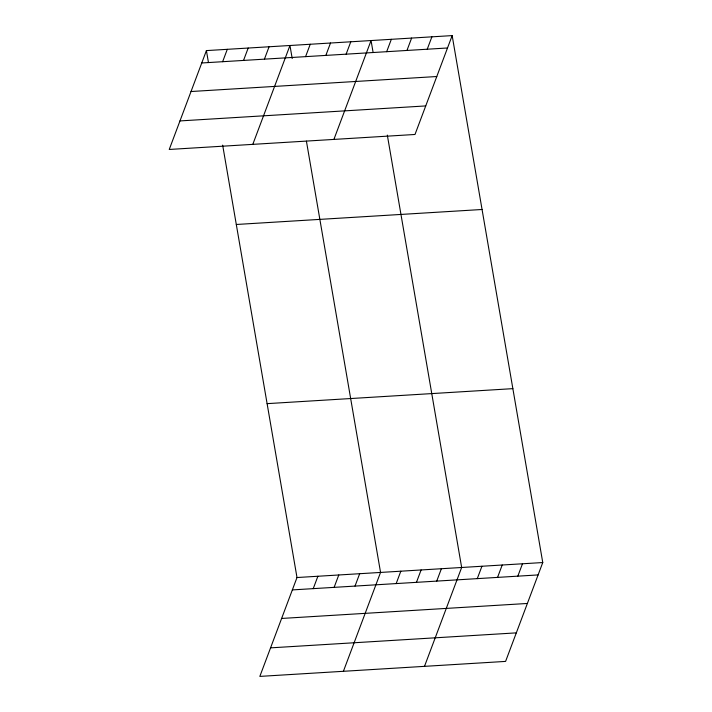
<?xml version="1.0" encoding="UTF-8"?>
<svg xmlns="http://www.w3.org/2000/svg" width="712" height="712" viewBox="0 0 712 712"><rect width="100%" height="100%" fill="white"/><g stroke="black" fill="none" stroke-linecap="round" stroke-linejoin="round"><path stroke-width="1.07" d="M206.409 50.596L169.242 149.458L414.998 134.47L452.165 35.6L206.409 50.596L208.456 62.549M222.642 61.704L227.297 49.315M243.531 60.422L248.185 48.042M264.419 59.149L269.074 46.77M252.796 144.367L289.962 45.497L292.205 58.535M305.582 56.64L310.236 44.26M325.856 55.403L330.51 43.023M346.13 54.165L350.785 41.786M333.901 139.418L371.059 40.548L373.115 52.501M386.678 51.691L391.333 39.311M406.961 50.454L411.616 38.074M427.236 49.217L431.89 36.837M222.66 145.141L297.002 577.53L259.835 676.4L505.591 661.404L542.758 562.542L452.165 35.6M313.236 588.637L317.89 576.257M334.124 587.364L338.779 574.984M355.012 586.092L359.667 573.712M343.398 671.3L380.555 572.43L306.409 141.136M396.175 583.582L400.829 571.193M416.458 582.345L421.112 569.956M436.732 581.108L441.387 568.728M424.494 666.352L461.661 567.491L387.319 135.102M477.28 578.634L481.935 566.254M497.554 577.396L502.209 565.017M517.829 576.159L522.483 563.779M201.754 62.976L447.51 47.98M191.021 91.519L436.776 76.522M179.967 120.924L425.723 105.928M236.304 224.485L482.06 209.488M267.107 403.642L512.862 388.645M297.002 577.53L542.758 562.542M292.347 589.91L538.103 574.922M281.623 618.452L527.378 603.464M270.569 647.858L516.325 632.87"/></g></svg>
